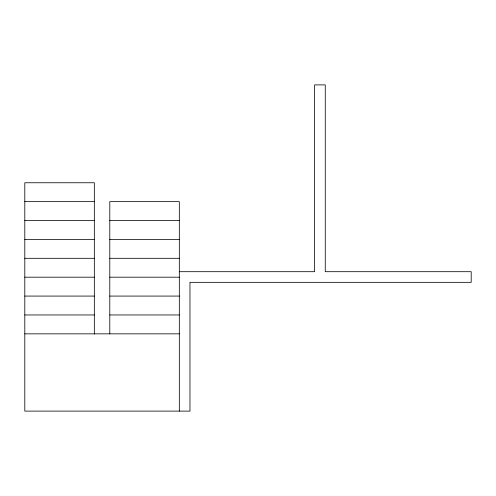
<?xml version="1.0" encoding="UTF-8"?>
<svg xmlns="http://www.w3.org/2000/svg" width="496" height="496" viewBox="0 0 496 496"><rect width="100%" height="100%" fill="white"/><g stroke="black" fill="none" stroke-linecap="round" stroke-linejoin="round"><path stroke-width="0.74" d="M24.8 201.643L94.333 201.643M24.8 220.528L94.333 220.528M109.79 220.528L179.323 220.528M24.8 239.413L94.333 239.413M109.79 239.413L179.323 239.413M24.8 258.304L94.333 258.304M109.79 258.304L179.323 258.304M179.323 271.696L314.619 271.696L314.619 84.89L325.264 84.89L325.264 271.696L471.2 271.696L471.2 282.336L189.968 282.336L189.968 411.11L24.8 411.11L24.8 182.757L94.333 182.757L94.333 334.081M24.8 277.19L94.333 277.19M109.79 277.19L179.323 277.19M24.8 296.075L94.333 296.075M109.79 296.075L179.323 296.075M24.8 314.96L94.333 314.96M109.79 314.96L179.323 314.96M24.8 333.845L179.323 333.845M179.323 411.11L179.323 201.643L109.79 201.643L109.79 333.845"/></g></svg>
